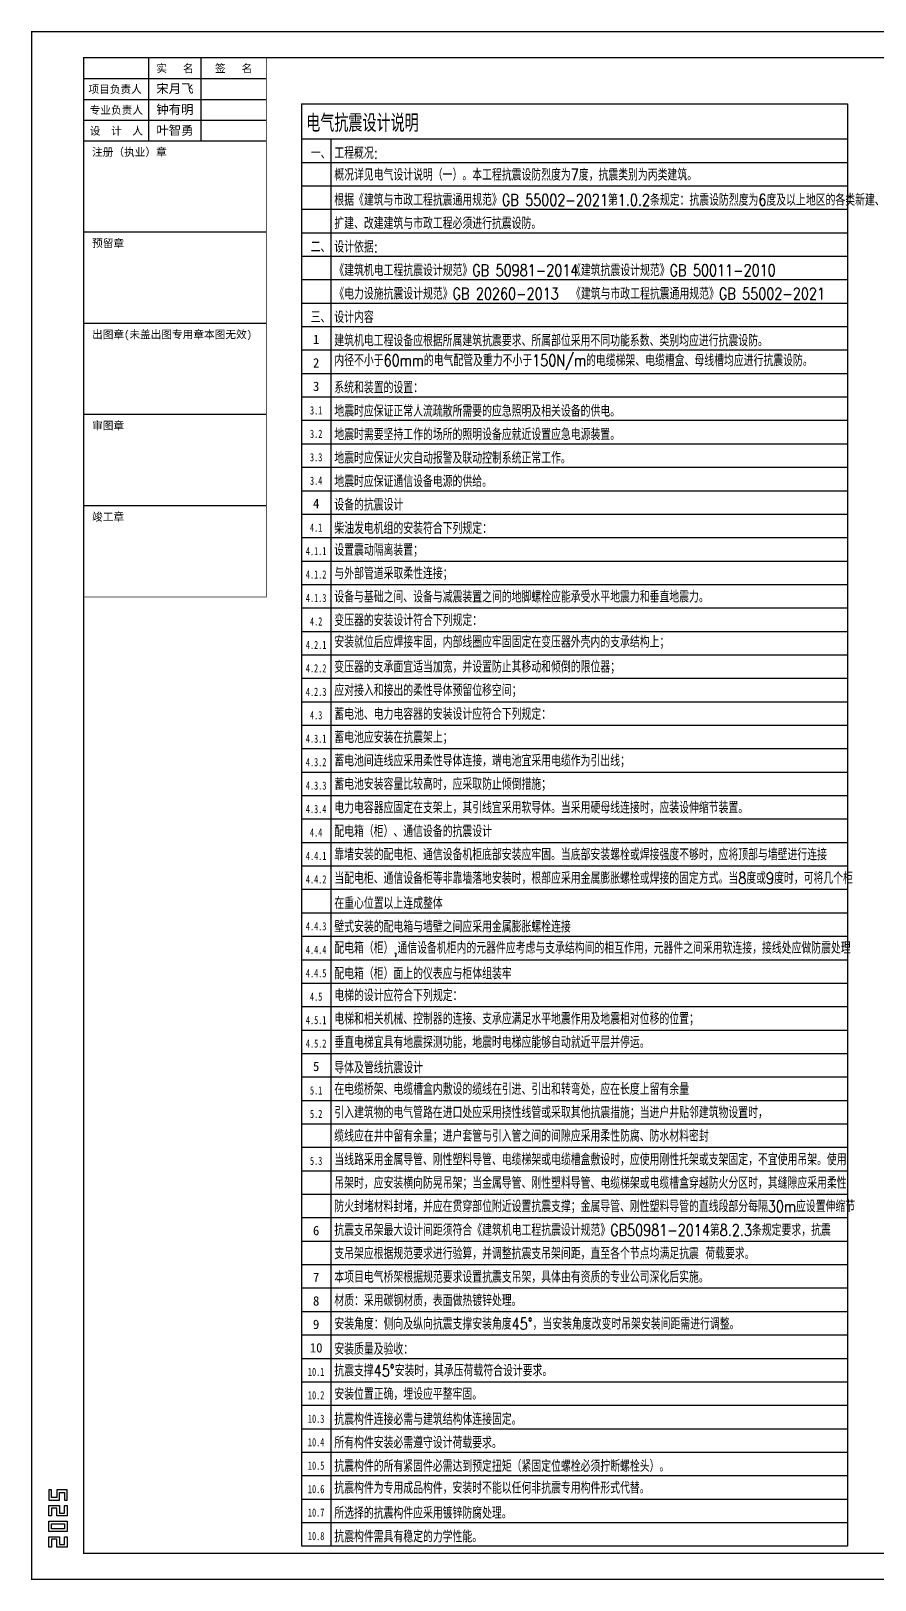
# Model space of a CAD drawing. Extents: x -1396510 to 1250330, y -1892470 to 1623980.
# Drawn here: x -1206845 to -1174463, y -79702 to -20252 of the extents above; entities that cross this region are included whole.
import ezdxf
from ezdxf.enums import TextEntityAlignment as Align

# ---------------------------------------------------------------- set-up
doc = ezdxf.new("R2010")
doc.units = 0
doc.header["$LTSCALE"] = 1000
doc.header["$MEASUREMENT"] = 0
doc.layers.get('Defpoints').update_dxf_attribs({"color": 210})
for name, color, linetype in [('0-cxFrame', 155, 'Continuous'), ('qianming', 155, 'Continuous'), ('TEL_TEXT', 7, 'Continuous')]:
    doc.layers.add(name, color=color, linetype=linetype)
doc.layers.add('0-cxText', color=131, linetype='Continuous', lineweight=25)
doc.styles.add('-宋体', font='', dxfattribs={"width": 0.8})
doc.styles.add('_TEL_DIM', font='SIMPLEX', dxfattribs={"width": 0.8, "height": 3.5, "bigfont": 'HZTXT'})
doc.styles.add('cx_biaoti', font='')
doc.styles.add('cx_tuming', font='simhei.ttf')
doc.styles.add('cx_tuqian1', font='')
doc.styles.add('图框宋体', font='', dxfattribs={"width": 0.75})
doc.styles.add('黑体', font='simhei.ttf', dxfattribs={"height": 12})
doc.styles.get('-宋体').set_extended_font_data('SimSun')
doc.styles.get('cx_biaoti').set_extended_font_data('SimSun')
doc.styles.get('cx_tuqian1').set_extended_font_data('SimSun')
doc.styles.get('图框宋体').set_extended_font_data('SimSun')

# ---------------------------------------------------------------- blocks, each defined once
blk = doc.blocks.new('zjcx_lan_xinxi(Dragon)')
for p, q in [((7000, -3200), (0, -3200)), ((7000, -6700), (0, -6700)), ((7000, -10200), (0, -10200)), ((7000, -13700), (0, -13700)), ((7000, -17200), (0, -17200))]:
    blk.add_line(p, q)
at = {"const_width": 25}
blk.add_lwpolyline([(0, -20700), (7000, -20700), (7000, 0), (0, 0)], close=True, dxfattribs=at)
for points in [[(2500, -3200), (2500, 0)], [(4500, -3200), (4500, 0)], [(0, -800), (7000, -800)], [(0, -1600), (7000, -1600)], [(0, -2400), (7000, -2400)]]:
    blk.add_lwpolyline(points)
for points in [[(7000, -3200), (7000, 0)], [(0, -3200), (7000, -3200)], [(0, -20700), (7000, -20700), (7000, -3200)], [(0, -20700), (7000, -20700)]]:
    blk.add_lwpolyline(points, dxfattribs=at)
at = {"style": '图框宋体'}
for s, p in [('实   名', (3500, -400)), ('签   名', (5750, -400)), ('项目负责人', (1204, -1200)), ('专业负责人', (1250, -2000)), ('设  计  人', (1250, -2800))]:
    blk.add_text(s, height=300, dxfattribs=at).set_placement(p, align=Align.MIDDLE)
for s, p in [('注册（执业）章', (318, -3771)), ('预留章', (318, -7271)), ('出图章(未盖出图专用章本图无效)', (318, -10771)), ('审图章', (318, -14271)), ('竣工章', (318, -17771))]:
    blk.add_text(s, height=300, dxfattribs=at).set_placement(p)
blk = doc.blocks.new('T-信息(Dragon)')
at = {"layer": '0-cxFrame'}
blk.add_blockref('zjcx_lan_xinxi(Dragon)', (0, 0), dxfattribs=at)
at = {"layer": 'qianming', "color": 3, "style": 'cx_biaoti'}
for s, p in [('宋月飞', (3497, -1185)), ('钟有明', (3497, -1985)), ('叶智勇', (3497, -2785))]:
    blk.add_text(s, height=350, dxfattribs=at).set_placement(p, align=Align.MIDDLE_CENTER)
blk = doc.blocks.new('TK22.A1 L(Dragon)')
at = {"layer": '0-cxFrame', "color": 7, "const_width": 0.5}
blk.add_lwpolyline([(0, 0), (-841, 0), (-841, 594), (0, 594)], close=True, dxfattribs=at)
at = {"layer": '0-cxFrame', "const_width": 0.5}
blk.add_lwpolyline([(-80, 10), (-821, 10), (-821, 584), (-80, 584)], close=True, dxfattribs=at)
at = {"layer": 'Defpoints', "color": 2}
for points in [[(-833.37, 34.37), (-834.37, 34.37), (-834.37, 30.37), (-830.37, 30.37), (-830.37, 33.37), (-828.37, 33.37), (-828.37, 30.37), (-827.37, 30.37), (-827.37, 34.37), (-831.37, 34.37), (-831.37, 31.37), (-833.37, 31.37), (-833.37, 34.37)], [(-833.37, 24.37), (-834.37, 24.37), (-834.37, 28.37), (-830.37, 28.37), (-830.37, 25.37), (-828.37, 25.37), (-828.37, 28.37), (-827.37, 28.37), (-827.37, 24.37), (-831.37, 24.37), (-831.37, 27.37), (-833.37, 27.37), (-833.37, 24.37)], [(-833.37, 12.37), (-834.37, 12.37), (-834.37, 16.37), (-830.37, 16.37), (-830.37, 13.37), (-828.37, 13.37), (-828.37, 16.37), (-827.37, 16.37), (-827.37, 12.37), (-831.37, 12.37), (-831.37, 15.37), (-833.37, 15.37), (-833.37, 12.37)]]:
    blk.add_lwpolyline(points, dxfattribs=at)
for points in [[(-834.37, 18.37), (-834.37, 22.37), (-827.37, 22.37), (-827.37, 18.37)], [(-833.37, 19.37), (-833.37, 21.37), (-828.37, 21.37), (-828.37, 19.37)]]:
    blk.add_lwpolyline(points, close=True, dxfattribs=at)
at = {"layer": '0-cxFrame', "xscale": 0.01, "yscale": 0.01, "zscale": 0.01}
blk.add_blockref('T-信息(Dragon)', (-821, 584), dxfattribs=at)
at = {"style": '黑体', "flags": 4}
blk.add_attdef('图幅', text='', height=3.3, dxfattribs=at).set_placement((-40, 3), align=Align.RIGHT)
at = {"layer": '0-cxText', "flags": 4}
for tag, height, style, p in [('建设单位', 3.5, 'cx_tuming', (-45, 240)), ('项目名称', 3.5, 'cx_tuming', (-45, 210)), ('子项名称', 3.5, 'cx_tuming', (-45, 180)), ('工程编号', 3.3, 'cx_tuqian1', (-35, 165)), ('图名1', 3.5, 'cx_tuming', (-45, 87)), ('图名2', 3.5, 'cx_tuming', (-45, 79)), ('图名3', 3.5, 'cx_tuming', (-45, 71)), ('出图日期', 3.3, 'cx_tuqian1', (-39, 60)), ('专业', 3.3, 'cx_tuqian1', (-55, 52)), ('图号', 3.3, 'cx_tuqian1', (-55, 44)), ('版次', 3.3, 'cx_tuqian1', (-20, 44))]:
    blk.add_attdef(tag, text='', height=height, dxfattribs=dict(at, style=style)).set_placement(p, align=Align.MIDDLE)
at = {"layer": 'Defpoints', "color": 6, "flags": 4}
for tag, height, style, p in [('tufu', 3.3, '黑体', (-12, 12)), ('dwfname', 4, 'cx_tuqian1', (-80, 3))]:
    blk.add_attdef(tag, text='', height=height, dxfattribs=dict(at, style=style)).set_placement(p, align=Align.RIGHT)

msp = doc.modelspace()

# ---------------------------------------------------------------- linework, layer by layer
at = {"layer": 'TEL_TEXT', "color": 6}
for p, q in [((-1196467.2, -23044.4), (-1196467.2, -78394.4)), ((-1196467.2, -23044.4), (-1175517.8, -23044.4)), ((-1175517.8, -23044.4), (-1175517.8, -78394.4)), ((-1196467.2, -24394.4), (-1175517.8, -24394.4)), ((-1195342.2, -24394.4), (-1195342.2, -78394.4)), ((-1196467.2, -25294.4), (-1175517.8, -25294.4)), ((-1196467.2, -26194.4), (-1175517.8, -26194.4)), ((-1196467.2, -27094.4), (-1175517.8, -27094.4)), ((-1196467.2, -27994.4), (-1175517.8, -27994.4)), ((-1196467.2, -28894.4), (-1175517.8, -28894.4)), ((-1196467.2, -29794.4), (-1175517.8, -29794.4)), ((-1196467.2, -30694.4), (-1175517.8, -30694.4)), ((-1196467.2, -31594.4), (-1175517.8, -31594.4)), ((-1196467.2, -32494.4), (-1175517.8, -32494.4)), ((-1196467.2, -33394.4), (-1175517.8, -33394.4)), ((-1196467.2, -34294.4), (-1175517.8, -34294.4)), ((-1196467.2, -35194.4), (-1175517.8, -35194.4)), ((-1196467.2, -35194.4), (-1175517.8, -35194.4)), ((-1196467.2, -36094.4), (-1175517.8, -36094.4)), ((-1196467.2, -36994.4), (-1175517.8, -36994.4)), ((-1196467.2, -37894.4), (-1175517.8, -37894.4)), ((-1196467.2, -38794.4), (-1175517.8, -38794.4)), ((-1196467.2, -39694.4), (-1175517.8, -39694.4)), ((-1196467.2, -40594.4), (-1175517.8, -40594.4)), ((-1196467.2, -41494.4), (-1175517.8, -41494.4)), ((-1196467.2, -42394.4), (-1175517.8, -42394.4)), ((-1196467.2, -43294.4), (-1175517.8, -43294.4)), ((-1196467.2, -44194.4), (-1175517.8, -44194.4)), ((-1196467.2, -45094.4), (-1175517.8, -45094.4)), ((-1196467.2, -45994.4), (-1175517.8, -45994.4)), ((-1196467.2, -46894.4), (-1175517.8, -46894.4)), ((-1196467.2, -47794.4), (-1175517.8, -47794.4)), ((-1196467.2, -48694.4), (-1175517.8, -48694.4)), ((-1196467.2, -49594.4), (-1175517.8, -49594.4)), ((-1196467.2, -50494.4), (-1175517.8, -50494.4)), ((-1196467.2, -51394.4), (-1175517.8, -51394.4)), ((-1196467.2, -52294.4), (-1175517.8, -52294.4)), ((-1196467.2, -53194.4), (-1175517.8, -53194.4)), ((-1196467.2, -54094.4), (-1175517.8, -54094.4)), ((-1196467.2, -54994.4), (-1175517.8, -54994.4)), ((-1196467.2, -55894.4), (-1175517.8, -55894.4)), ((-1196467.2, -56794.4), (-1175517.8, -56794.4)), ((-1196467.2, -57694.4), (-1175517.8, -57694.4)), ((-1196467.2, -58594.4), (-1175517.8, -58594.4)), ((-1196467.2, -59494.4), (-1175517.8, -59494.4)), ((-1196467.2, -60394.4), (-1175517.8, -60394.4)), ((-1196467.2, -61294.4), (-1175517.8, -61294.4)), ((-1196467.2, -62194.4), (-1175517.8, -62194.4)), ((-1196467.2, -63094.4), (-1175517.8, -63094.4)), ((-1196467.2, -63994.4), (-1175517.8, -63994.4)), ((-1196467.2, -64894.4), (-1175517.8, -64894.4)), ((-1196467.2, -65794.4), (-1175517.8, -65794.4)), ((-1196467.2, -66694.4), (-1175517.8, -66694.4)), ((-1196467.2, -67594.4), (-1175517.8, -67594.4)), ((-1196467.2, -68494.4), (-1175517.8, -68494.4)), ((-1196467.2, -69394.4), (-1175517.8, -69394.4)), ((-1196467.2, -70294.4), (-1175517.8, -70294.4)), ((-1196467.2, -71194.4), (-1175517.8, -71194.4)), ((-1196467.2, -72094.4), (-1175517.8, -72094.4)), ((-1196467.2, -72994.4), (-1175517.8, -72994.4)), ((-1196467.2, -73894.4), (-1175517.8, -73894.4)), ((-1196467.2, -74794.4), (-1175517.8, -74794.4)), ((-1196467.2, -75694.4), (-1175517.8, -75694.4)), ((-1196467.2, -76594.4), (-1175517.8, -76594.4)), ((-1196467.2, -77494.4), (-1175517.8, -77494.4)), ((-1196467.2, -78394.4), (-1175517.8, -78394.4))]:
    msp.add_line(p, q, dxfattribs=at)

# ---------------------------------------------------------------- block references
at = {"layer": '0-cxFrame', "xscale": 100, "yscale": 100, "zscale": 100}
msp.add_blockref('TK22.A1 L(Dragon)', (-1122720, -79677.2), dxfattribs=at)

# ---------------------------------------------------------------- texts
at = {"layer": 'TEL_TEXT', "style": '_TEL_DIM', "width": 0.8}
for s, height, p in [('电气抗震设计说明', 675, (-1196287.2, -24124.4)), ('一、', 450, (-1196111.2, -25159.4)), ('工程概况:', 450, (-1195207.2, -25159.4)), ('概况详见电气设计说明（一）。本工程抗震设防烈度为7度，抗震类别为丙类建筑。', 450, (-1195207.2, -25995.6)), ('根据《建筑与市政工程抗震通用规范》GB 55002-2021第1.0.2条规定：抗震设防烈度为6度及以上地区的各类新建、', 450, (-1195207.2, -26959.4)), ('扩建、改建建筑与市政工程必须进行抗震设防。', 450, (-1195207.2, -27855.9)), ('二、', 450, (-1196111.2, -28759.4)), ('设计依据:', 450, (-1195207.2, -28759.4)), ('《建筑机电工程抗震设计规范》GB 50981-2014', 450, (-1195207.2, -29659.4)), ('《建筑抗震设计规范》GB 50011-2010', 450, (-1186124.8, -29659.4)), ('《电力设施抗震设计规范》GB 20260-2013', 450, (-1195207.2, -30559.4)), ('《建筑与市政工程抗震通用规范》GB 55002-2021', 450, (-1186124.8, -30559.4)), ('三、', 450, (-1196111.2, -31459.4)), ('设计内容', 450, (-1195207.2, -31459.4)), ('建筑机电工程设备应根据所属建筑抗震要求、所属部位采用不同功能系数、类别均应进行抗震设防。', 450, (-1195207.2, -32355.9)), ('内径不小于60mm的电气配管及重力不小于150N/m的电缆梯架、电缆槽盒、母线槽均应进行抗震设防。', 450, (-1195207.2, -33118.2)), ('系统和装置的设置：', 450, (-1195207.2, -34159.4)), ('地震时应保证正常人流疏散所需要的应急照明及相关设备的供电。', 450, (-1195207.2, -35059.4)), ('地震时需要坚持工作的场所的照明设备应就近设置应急电源装置。', 450, (-1195207.2, -35959.4)), ('地震时应保证火灾自动报警及联动控制系统正常工作。', 450, (-1195207.2, -36859.4)), ('地震时应保证通信设备电源的供给。', 450, (-1195207.2, -37759.4)), ('设备的抗震设计', 450, (-1195207.2, -38659.4)), ('柴油发电机组的安装符合下列规定：', 450, (-1195207.2, -39559.4)), ('设置震动隔离装置；', 450, (-1195207.2, -40395.6)), ('与外部管道采取柔性连接；', 450, (-1195207.2, -41292.1)), ('设备与基础之间、设备与减震装置之间的地脚螺栓应能承受水平地震力和垂直地震力。', 450, (-1195207.2, -42190.4)), ('变压器的安装设计符合下列规定：', 450, (-1195207.2, -43090.4)), ('安装就位后应焊接牢固，内部线圈应牢固固定在变压器外壳内的支承结构上；', 450, (-1195207.2, -43923.1)), ('变压器的支承面宜适当加宽，并设置防止其移动和倾倒的限位器；', 450, (-1195207.2, -44878.6)), ('应对接入和接出的柔性导体预留位移空间；', 450, (-1195207.2, -45778.6)), ('蓄电池、电力电容器的安装设计应符合下列规定：', 450, (-1195207.2, -46690.4)), ('蓄电池应安装在抗震架上；', 450, (-1195207.2, -47583.6)), ('蓄电池间连线应采用柔性导体连接，端电池宜采用电缆作为引出线；', 450, (-1195207.2, -48478.6)), ('蓄电池安装容量比较高时，应采取防止倾倒措施；', 450, (-1195207.2, -49378.6)), ('电力电容器应固定在支架上，其引线宜采用软导体。当采用硬母线连接时，应装设伸缩节装置。', 450, (-1195207.2, -50282.1)), ('配电箱（柜）、通信设备的抗震设计', 450, (-1195207.2, -51190.4)), ('靠墙安装的配电柜、通信设备机柜底部安装应牢固。当底部安装螺栓或焊接强度不够时，应将顶部与墙壁进行连接', 450, (-1195207.2, -52083.6)), ('当配电柜、通信设备柜等非靠墙落地安装时，根部应采用金属膨胀螺栓或焊接的固定方式。当8度或9度时，可将几个柜', 450, (-1195207.2, -52987.1)), ('在重心位置以上连成整体', 450, (-1195207.2, -53950.9)), ('壁式安装的配电箱与墙壁之间应采用金属膨胀螺栓连接', 450, (-1195207.2, -54850.9)), ('配电箱（柜）,通信设备机柜内的元器件应考虑与支承结构间的相互作用，元器件之间采用软连接，接线处应做防震处理', 450, (-1195207.2, -55665.2)), ('配电箱（柜）面上的仪表应与柜体组装牢', 450, (-1195207.2, -56650.9)), ('电梯的设计应符合下列规定：', 450, (-1195207.2, -57490.4)), ('电梯和相关机械、控制器的连接、支承应满足水平地震作用及地震相对位移的位置；', 450, (-1195207.2, -58383.6)), ('垂直电梯宜具有地震探测功能，地震时电梯应能够自动就近平层并停运。', 450, (-1195207.2, -59287.1)), ('导体及管线抗震设计', 450, (-1195207.2, -60259.4)), ('在电缆桥架、电缆槽盒内敷设的缆线在引进、引出和转弯处，应在长度上留有余量', 450, (-1195207.2, -61084.6)), ('引入建筑物的电气管路在进口处应采用挠性线管或采取其他抗震措施；当进户井贴邻建筑物设置时，', 450, (-1195207.2, -61981.1)), ('缆线应在井中留有余量；进户套管与引入管之间的间隙应采用柔性防腐、防水材料密封', 450, (-1195207.2, -62881.1)), ('当线路采用金属导管、刚性塑料导管、电缆梯架或电缆槽盒敷设时，应使用刚性托架或支架固定，不宜使用吊架。使用', 450, (-1195207.2, -63788.1)), ('吊架时，应安装横向防晃吊架；当金属导管、刚性塑料导管、电缆梯架或电缆槽盒穿越防火分区时，其缝隙应采用柔性', 450, (-1195207.2, -64684.6)), ('防火封堵材料封堵，并应在贯穿部位附近设置抗震支撑；金属导管、刚性塑料导管的直线段部分每隔30m应设置伸缩节', 450, (-1195207.2, -65584.6)), ('抗震支吊架最大设计间距须符合《建筑机电工程抗震设计规范》GB50981-2014第8.2.3条规定要求，抗震', 450, (-1195207.2, -66495.6)), ('支吊架应根据规范要求进行验算，并调整抗震支吊架间距，直至各个节点均满足抗震 荷载要求。', 450, (-1195207.2, -67392.1)), ('本项目电气桥架根据规范要求设置抗震支吊架，具体由有资质的专业公司深化后实施。', 450, (-1195207.2, -68295.6)), ('材质：采用碳钢材质，表面做热镀锌处理。', 450, (-1195207.2, -69195.6)), ('安装角度：侧向及纵向抗震支撑安装角度45°，当安装角度改变时吊架安装间距需进行调整。', 450, (-1195207.2, -70092.1)), ('安装质量及验收：', 450, (-1195207.2, -71059.4)), ('抗震支撑45°安装时，其承压荷载符合设计要求。', 450, (-1195207.2, -71888.1)), ('安装位置正确，埋设应平整牢固。', 450, (-1195207.2, -72788.1)), ('抗震构件连接必需与建筑结构体连接固定。', 450, (-1195207.2, -73751.9)), ('所有构件安装必需遵守设计荷载要求。', 450, (-1195207.2, -74651.9)), ('抗震构件的所有紧固件必需达到预定扭矩（紧固定位螺栓必须拧断螺栓头）。', 450, (-1195207.2, -75551.9)), ('抗震构件为专用成品构件，安装时不能以任何非抗震专用构件形式代替。', 450, (-1195207.2, -76388.1)), ('所选择的抗震构件应采用镀锌防腐处理。', 450, (-1195207.2, -77351.9)), ('抗震构件需具有稳定的力学性能。', 450, (-1195207.2, -78259.4))]:
    msp.add_text(s, height=height, dxfattribs=at).set_placement(p)
at = {"layer": 'TEL_TEXT', "style": '-宋体'}
for s, p in [('1', (-1195904.7, -32269.4)), ('2', (-1195904.7, -33169.4)), ('3', (-1195904.7, -34069.4)), ('4', (-1195904.7, -38569.4)), ('5', (-1195904.7, -60169.4)), ('6', (-1195904.7, -66469.4)), ('7', (-1195904.7, -68269.4)), ('8', (-1195904.7, -69169.4)), ('9', (-1195904.7, -70069.4)), ('10', (-1195904.7, -70969.4))]:
    msp.add_text(s, height=360, dxfattribs=at).set_placement(p, align=Align.CENTER)
at = {"layer": 'TEL_TEXT', "style": '-宋体', "width": 0.7}
for s, p in [('3.1', (-1195904.7, -34969.4)), ('3.2', (-1195904.7, -35869.4)), ('3.3', (-1195904.7, -36769.4)), ('3.4', (-1195904.7, -37669.4)), ('4.1', (-1195904.7, -39469.4)), ('4.1.1', (-1195904.7, -40369.4)), ('4.1.2', (-1195904.7, -41269.4)), ('4.1.3', (-1195904.7, -42169.4)), ('4.2', (-1195904.7, -43069.4)), ('4.2.1', (-1195904.7, -43969.4)), ('4.2.2', (-1195904.7, -44869.4)), ('4.2.3', (-1195904.7, -45769.4)), ('4.3', (-1195904.7, -46669.4)), ('4.3.1', (-1195904.7, -47569.4)), ('4.3.2', (-1195904.7, -48469.4)), ('4.3.3', (-1195904.7, -49369.4)), ('4.3.4', (-1195904.7, -50269.4)), ('4.4', (-1195904.7, -51169.4)), ('4.4.1', (-1195904.7, -52069.4)), ('4.4.2', (-1195904.7, -52969.4)), ('4.4.3', (-1195904.7, -54769.4)), ('4.4.4', (-1195904.7, -55669.4)), ('4.4.5', (-1195904.7, -56569.4)), ('4.5', (-1195904.7, -57469.4)), ('4.5.1', (-1195904.7, -58369.4)), ('4.5.2', (-1195904.7, -59269.4)), ('5.1', (-1195904.7, -61069.4)), ('5.2', (-1195904.7, -61969.4)), ('5.3', (-1195904.7, -63769.4)), ('10.1', (-1195904.7, -71869.4)), ('10.2', (-1195904.7, -72769.4)), ('10.3', (-1195904.7, -73669.4)), ('10.4', (-1195904.7, -74569.4)), ('10.5', (-1195904.7, -75469.4)), ('10.6', (-1195904.7, -76369.4)), ('10.7', (-1195904.7, -77269.4)), ('10.8', (-1195904.7, -78169.4))]:
    msp.add_text(s, height=315, dxfattribs=at).set_placement(p, align=Align.CENTER)

doc.saveas('drawing.dxf')
